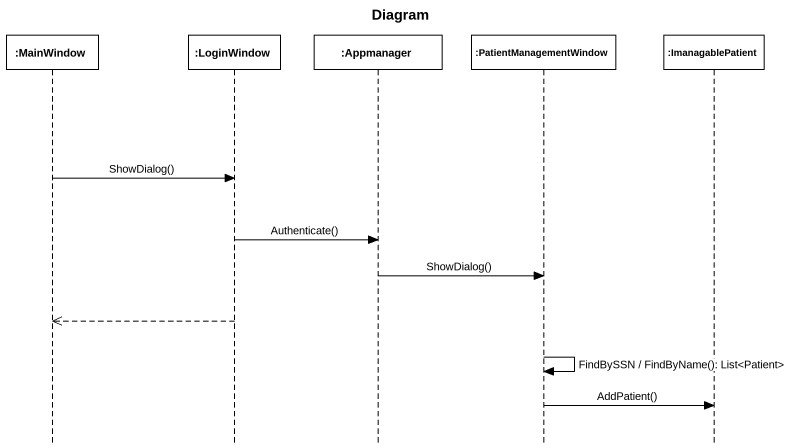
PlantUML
@startuml
title Diagram
hide footbox
participant ":MainWindow" as MainWindow
participant ":LoginWindow" as LoginWindow
participant ":Appmanager" as Appmanager
participant ":PatientManagementWindow" as PatientManagementWindow
participant ":ImanagablePatient" as ImanagablePatient

MainWindow -> LoginWindow : ShowDialog()
LoginWindow -> Appmanager : Authenticate()
Appmanager -> PatientManagementWindow : ShowDialog()
LoginWindow -->> MainWindow
PatientManagementWindow -> PatientManagementWindow : FindBySSN / FindByName(): List<Patient>
PatientManagementWindow -> ImanagablePatient : AddPatient()
@enduml
